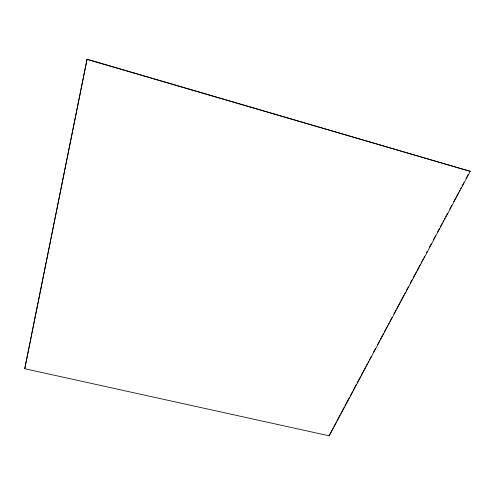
<?xml version="1.0" encoding="UTF-8"?>
<svg xmlns="http://www.w3.org/2000/svg" width="495" height="495" viewBox="0 0 495 495"><rect width="100%" height="100%" fill="white"/><g stroke="black" fill="none" stroke-linecap="round" stroke-linejoin="round"><path stroke-width="0.74" d="M24.75 368.726L87.077 59.152L470.25 171.35L329.249 435.848L24.75 368.726L87.077 59.152M329.546 434.721L333.178 427.909M333.902 426.542L336.08 422.458M336.804 421.09L340.071 414.959M340.801 413.597L344.068 407.465M344.792 406.098L349.513 397.244M350.237 395.882L352.415 391.793M353.145 390.425L356.412 384.293M357.136 382.932L360.403 376.8M361.127 375.439L365.848 366.578M366.572 365.217L367.302 363.85M368.026 362.489L368.75 361.127M369.48 359.766L371.293 356.357M373.471 352.267L375.649 348.183M377.468 344.774L379.646 340.684M380.37 339.322L383.637 333.191M384.361 331.823L387.628 325.691M388.358 324.33L389.082 322.969M389.812 321.601L391.99 317.518M393.803 314.108L395.981 310.019M396.705 308.657L399.972 302.525M400.703 301.164L403.97 295.026M404.693 293.665L405.417 292.304M406.147 290.942L408.325 286.853M410.138 283.443L412.316 279.353M413.047 277.992L416.314 271.86M417.038 270.499L420.305 264.367M421.028 263L421.759 261.638M422.482 260.277L423.206 258.916M423.937 257.548L424.661 256.187M426.473 252.778L427.204 251.417M429.382 247.327L431.195 243.924M433.373 239.834L435.55 235.744M437.37 232.341L439.548 228.251M440.272 226.889L442.085 223.48M442.815 222.119L443.539 220.751M444.262 219.39L444.993 218.029M445.717 216.668L447.536 213.258M449.714 209.168L451.892 205.079M453.705 201.675L455.883 197.585M456.607 196.224L458.426 192.815M459.15 191.454L459.874 190.092M460.604 188.725L461.328 187.364M462.052 186.002L463.871 182.593M466.049 178.503L468.227 174.419M86.947 59.419L470.25 171.35M329.181 435.402L329.249 435.848"/></g></svg>
